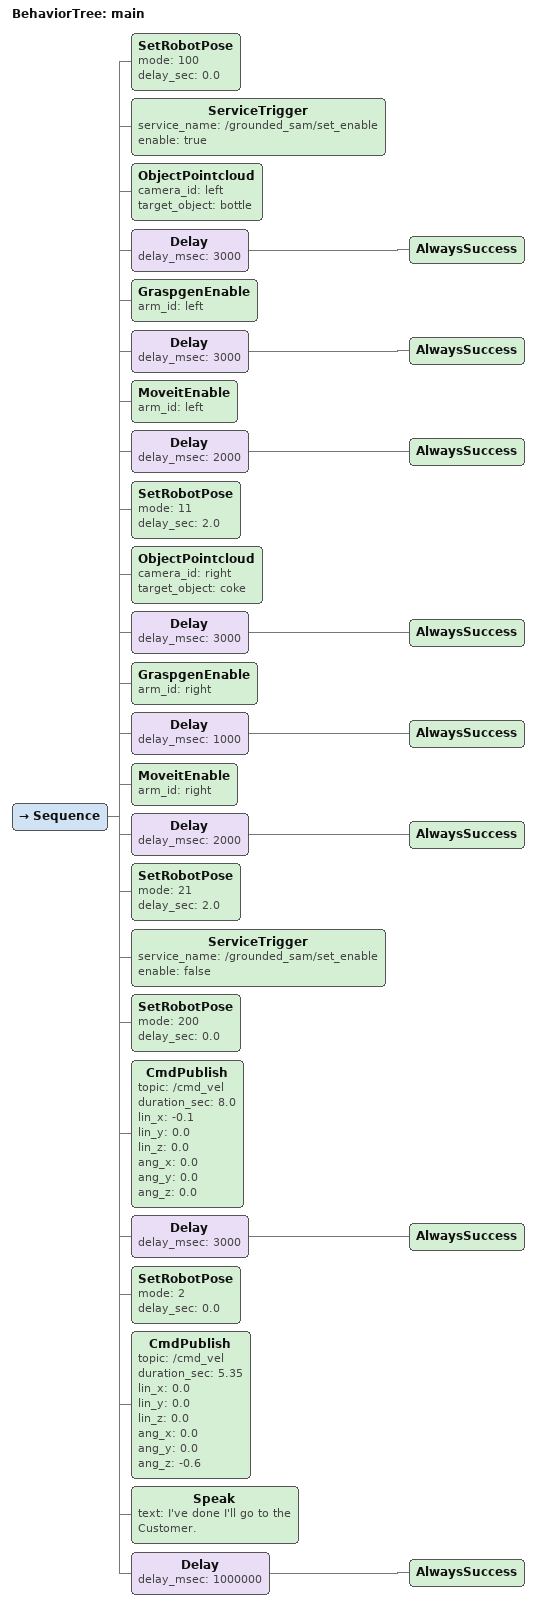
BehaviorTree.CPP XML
<?xml version="1.0" encoding="UTF-8"?>
<root BTCPP_format="4">
    <BehaviorTree ID="main">
      <Sequence>

<!-- #Scene 2. tumbler Manipulation  -->

            <SetRobotPose mode="100" delay_sec="0.0"/>

            <ServiceTrigger service_name="/grounded_sam/set_enable" enable="true"/>
            <ObjectPointcloud camera_id = "left" target_object = "bottle" />

            <Delay delay_msec="3000">
                <AlwaysSuccess/>
            </Delay>

            <GraspgenEnable arm_id="left"/>

            <Delay delay_msec="3000">
                <AlwaysSuccess/>
            </Delay>

            <MoveitEnable arm_id="left"/>

            <!-- 파라미터 설정 필요 -->
            <Delay delay_msec="2000">
                <AlwaysSuccess/>
            </Delay>
            <!-- 파라미터 설정 필요 -->

            <SetRobotPose mode="11" delay_sec="2.0"/>
<!-- #Scene 2.Cup Manipulation End -->

            <ObjectPointcloud camera_id = "right" target_object = "coke" />

            <Delay delay_msec="3000">
                <AlwaysSuccess/>
            </Delay>

            <GraspgenEnable arm_id="right"/>

            <Delay delay_msec="1000">
                <AlwaysSuccess/>
            </Delay>
            <MoveitEnable arm_id="right"/>

            <!-- 파라미터 설정 필요 -->
            <Delay delay_msec="2000">
                <AlwaysSuccess/>
            </Delay>
            <!-- 파라미터 설정 필요 -->

            <SetRobotPose mode="21" delay_sec="2.0"/>
            <ServiceTrigger service_name="/grounded_sam/set_enable" enable="false"/>
<!-- #Scene 3. Pineapple Juice Can Manipulation End -->

            <SetRobotPose mode="200" delay_sec="0.0"/>

            <CmdPublish topic="/cmd_vel" duration_sec="8.0" lin_x="-0.1" lin_y="0.0" lin_z="0.0" ang_x="0.0" ang_y="0.0" ang_z="0.0"/>

            <Delay delay_msec="3000">
                <AlwaysSuccess/>
            </Delay>

            <SetRobotPose mode="2" delay_sec="0.0"/>

            <!-- 돌기 -->
            <!-- 파라미터 설정 필요 -->
            <CmdPublish topic="/cmd_vel" duration_sec="5.35" lin_x="0.0" lin_y="0.0" lin_z="0.0" ang_x="0.0" ang_y="0.0" ang_z="-0.6"/>
            <!-- 파라미터 설정 필요 -->

            <Speak text="I've done I'll go to the Customer."/>

            <Delay delay_msec="1000000">
                <AlwaysSuccess/>
            </Delay>

      </Sequence>
  </BehaviorTree>
</root>
